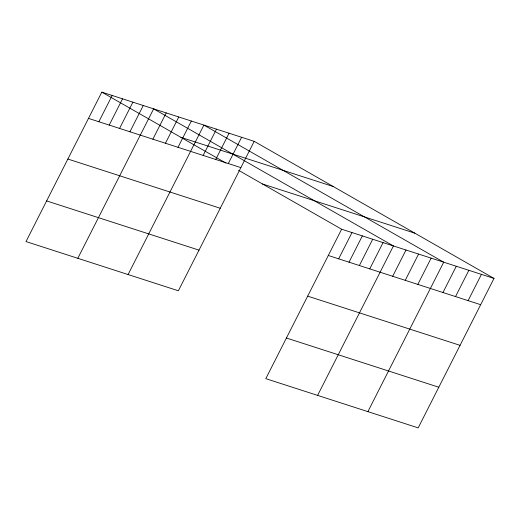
<?xml version="1.0" encoding="UTF-8"?>
<svg xmlns="http://www.w3.org/2000/svg" width="520" height="520" viewBox="0 0 520 520"><rect width="100%" height="100%" fill="white"/><g stroke="black" fill="none" stroke-linecap="round" stroke-linejoin="round"><path stroke-width="0.78" d="M254.196 141.336L101.816 92.124L26 241.572L178.38 290.784L254.196 141.336L494 278.428L418.184 427.875L265.805 378.664L341.621 229.216L494 278.428M98.852 121.739L112.177 95.472M109.213 125.086L122.538 98.82M119.574 128.434L132.899 102.167M129.935 131.781L143.267 105.515M77.811 258.303L153.627 108.856L393.432 245.947L317.616 395.395M152.874 139.185L166.198 112.918M165.445 143.247L178.769 116.981M178.016 147.303L191.341 121.037M128.095 274.541L203.911 125.099L443.716 262.19L367.9 411.632M203.158 155.428L216.483 129.155M215.728 159.484L229.053 133.218M228.3 163.547L241.625 137.28M338.656 258.83L351.981 232.564M349.018 262.178L362.343 235.911M359.379 265.525L372.71 239.258M369.746 268.873L383.071 242.606M392.678 276.276L406.003 250.01M405.249 280.339L418.574 254.072M417.82 284.394L431.145 258.128M442.962 292.519L456.287 266.253M455.533 296.575L468.858 270.309M468.104 300.638L481.429 274.372M180.953 137.365L333.333 186.576M88.491 118.391L240.87 167.603M262.49 183.976L414.863 233.188M67.867 159.042L220.246 208.254M328.296 255.483L480.675 304.7M46.625 200.922L198.998 250.133M307.678 296.133L460.05 345.345M286.429 338.013L438.802 387.225M101.816 92.124L225.94 163.085M238.589 170.313L341.621 229.216"/></g></svg>
